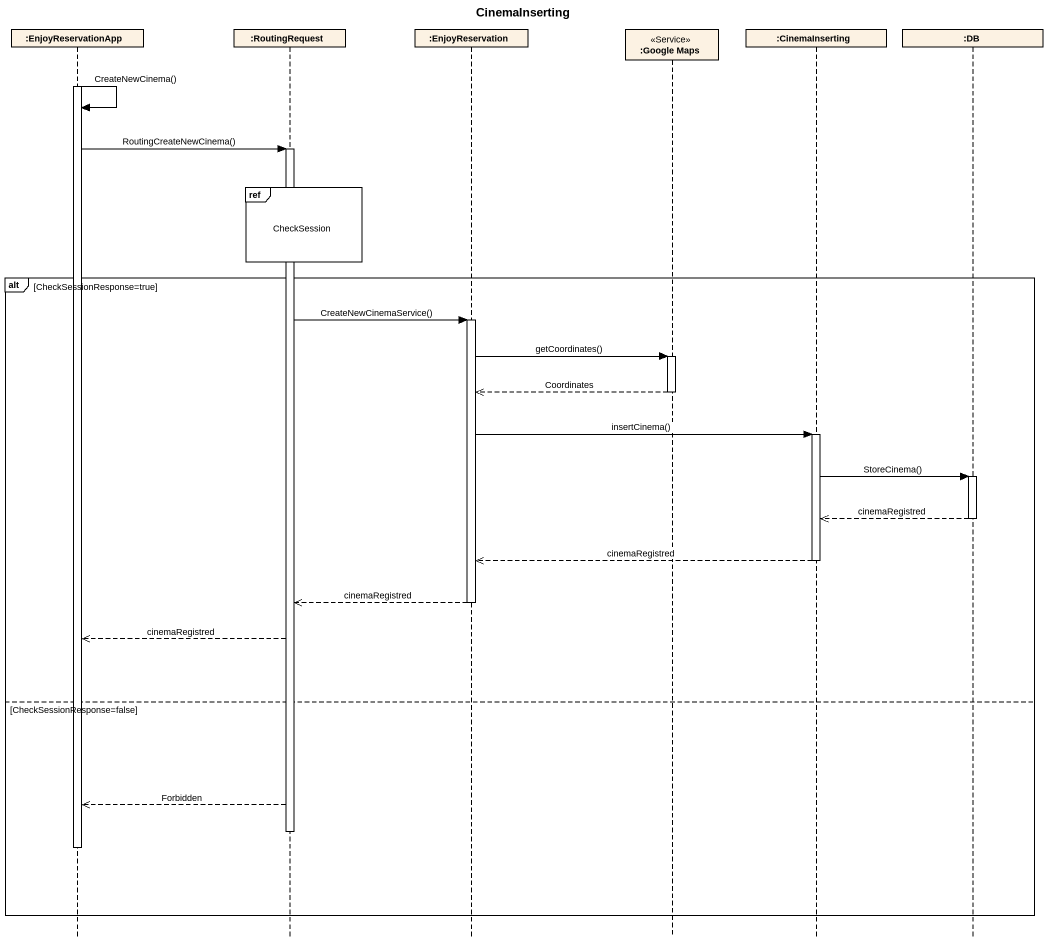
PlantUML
@startuml
title CinemaInserting
hide footbox
participant ":EnjoyReservationApp" as EnjoyReservationApp
participant ":RoutingRequest" as RoutingRequest
participant ":EnjoyReservation" as EnjoyReservation
participant ":Google Maps" as Google_Maps <<Service>>
participant ":CinemaInserting" as CinemaInserting
participant ":DB" as DB

activate EnjoyReservationApp
EnjoyReservationApp -> EnjoyReservationApp : CreateNewCinema()
EnjoyReservationApp -> RoutingRequest : RoutingCreateNewCinema()
activate RoutingRequest
ref over RoutingRequest : CheckSession
alt CheckSessionResponse=true
  RoutingRequest -> EnjoyReservation : CreateNewCinemaService()
  activate EnjoyReservation
  EnjoyReservation -> Google_Maps : getCoordinates()
  activate Google_Maps
  Google_Maps -->> EnjoyReservation : Coordinates
  deactivate Google_Maps
  EnjoyReservation -> CinemaInserting : insertCinema()
  activate CinemaInserting
  CinemaInserting -> DB : StoreCinema()
  activate DB
  DB -->> CinemaInserting : cinemaRegistred
  deactivate DB
  CinemaInserting -->> EnjoyReservation : cinemaRegistred
  deactivate CinemaInserting
  EnjoyReservation -->> RoutingRequest : cinemaRegistred
  deactivate EnjoyReservation
  RoutingRequest -->> EnjoyReservationApp : cinemaRegistred
else CheckSessionResponse=false
  RoutingRequest -->> EnjoyReservationApp : Forbidden
  deactivate RoutingRequest
  deactivate EnjoyReservationApp
end
@enduml
